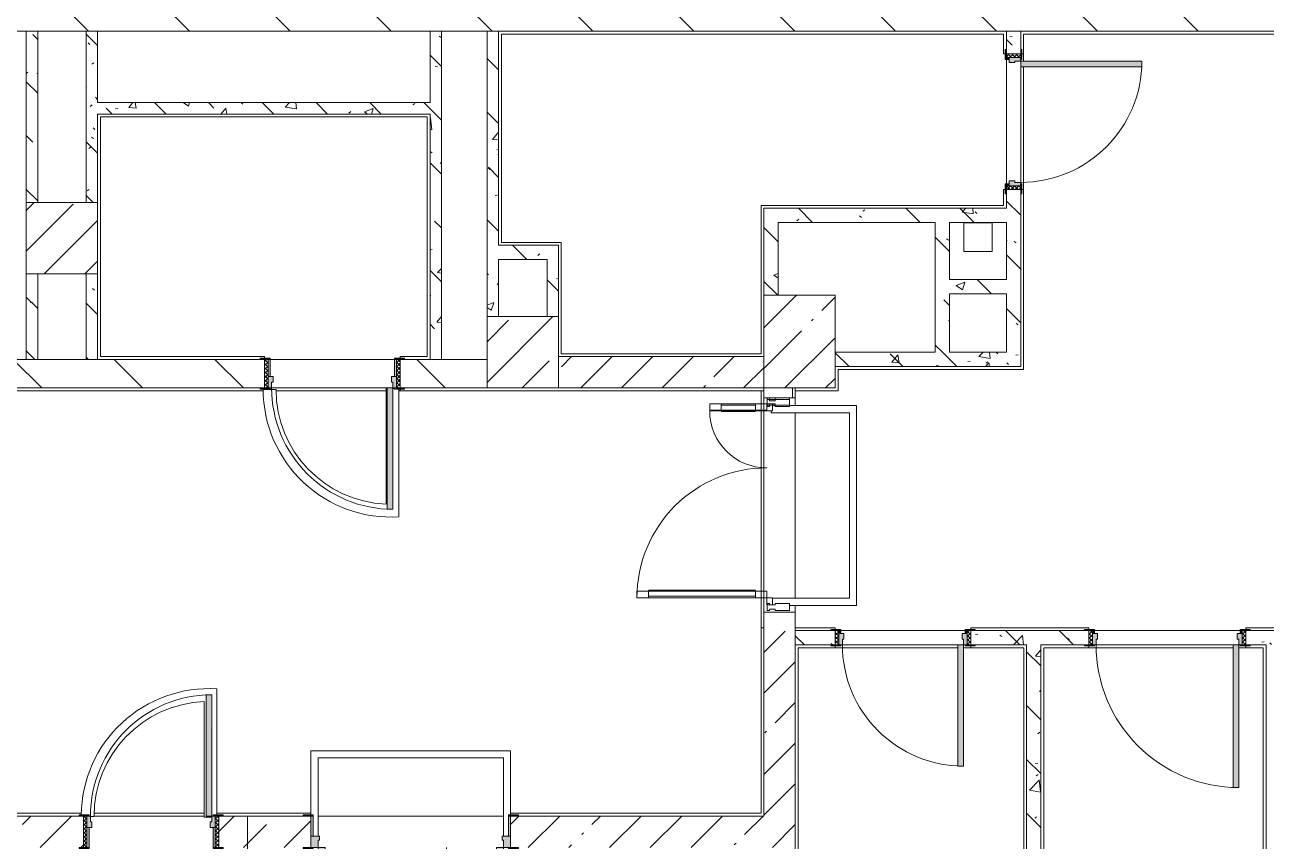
# Model space of a CAD drawing. Header units: millimetres. Extents: x -4185 to 186529, y -8553 to 29097.
# Drawn here: x 129818 to 138519, y 7724 to 13445 of the extents above; entities that cross this region are included whole.
import ezdxf

# ---------------------------------------------------------------- set-up
doc = ezdxf.new("R2010")
doc.units = ezdxf.units.MM
for name, color, linetype, lineweight, true_color in [('A-DETL-GENF-6', 7, 'Continuous', 5, 0xaaaaaa), ('A-DOOR-3', 7, 'Continuous', 5, 0xaaaaaa), ('A-DOOR-4', 7, 'Continuous', 5, 0xe2e2e2), ('A-DOOR-FRAM-2', 7, 'Continuous', 5, 0xe2e2e2), ('A-DOOR-FRAM-3', 7, 'Continuous', 5, 0xaaaaaa), ('A-FLOR-1', 7, 'Continuous', 5, 0xaaaaaa), ('I-WALL-5', 7, 'Continuous', 5, 0x787878)]:
    doc.layers.add(name, color=color, linetype=linetype, lineweight=lineweight, true_color=true_color)
for name, color, linetype, lineweight in [('A-GLAZ-CWMG-2', 7, 'Continuous', 5), ('A-WALL', 7, 'Continuous', 9), ('I-WALL-3', 7, 'Continuous', 5), ('S-COLS-2', 7, 'Continuous', 5)]:
    doc.layers.add(name, color=color, linetype=linetype, lineweight=lineweight)
pattern_1 = [(45, (59518.7, 0), (-285.1231, 285.1231), []), (45, (59803.8, 0), (-285.1231, 285.1231), [504.031, -100.806, 16.764, -84.042])]
pattern_2 = [(135, (59518.7, 0), (-377.1708, -377.1708), [533.4, -88.9, 17.78, -88.9]), (135, (59518.7, 376.94), (-377.1708, -377.1708), []), (50, (59518.7, 0), (637.6445, -55.7866), [66.675, -733.425]), (355, (59518.7, 0), (-123.3494, 668.699), [53.34, -586.74]), (100.451, (59571.8, -4.65), (514.299, 612.908), [56.665, -623.315]), (46.184, (59518.7, 177.8), (948.7764, -147.15), [100.012, -1100.137]), (96.636, (59597.7, 165.5), (830.909, 865.997), [84.998, -934.973]), (351.184, (59518.7, 177.8), (830.918, 865.988), [80.01, -880.11]), (21, (59607.6, 133.35), (530.6506, -357.9283), [66.675, -733.425]), (326, (59607.6, 133.35), (216.308, 644.6585), [53.34, -586.74]), (71.451, (59651.8, 103.5), (746.9596, 286.7243), [56.665, -623.315]), (37.5, (59518.68, 0), (10.81053, 295.9426), [16.764, -562.864, 16.764, -578.866, -588.962]), (37.5, (59518.68, 0), (10.81053, 295.9426), [-1175.258, 16.764, -572.198]), (7.5, (59518.68, 0), (233.8692, 350.6318), [16.764, -322.834, 16.764, -549.529, -224.472]), (7.5, (59518.68, 0), (233.8692, 350.6318), [-905.891, 16.764, -207.708]), (327.5, (59320.43, 0), (474.5678, -20.0513), [16.764, -205.486, 16.764, -676.656, -920.115]), (327.5, (59320.43, 0), (474.5678, -20.0513), [-915.67, 16.764, -903.351]), (317.5, (59231.53, 0), (518.4522, 88.9934), [16.764, -272.161, 16.764, -443.738, -653.415]), (317.5, (59231.53, 0), (518.4522, 88.9934), [-749.427, 16.764, -636.651])]
pattern_3 = [(135, (1826.41, 114.685), (-14.14214, -14.14214), []), (225, (1826.41, 114.685), (14.14214, -14.14214), [])]
pattern_4 = [(45, (-296.384, 114.685), (-14.1421, 14.1421), []), (135, (-296.384, 114.685), (-14.1421, -14.1421), [])]
pattern_5 = [(135, (59518.7, 0), (-353.5534, -353.5534), [])]

# ---------------------------------------------------------------- blocks, each defined once
blk = doc.blocks.new('BSC_Колонна _Прямоугольная - 650х500-23287315-1_10_1_птичка')
at = {"layer": 'S-COLS-2'}
h = blk.add_hatch(dxfattribs=at)
h.set_pattern_fill('FP_144', color=256, style=0, pattern_type=2)
h.set_pattern_definition([(135, (11225, -75730), (-285.1231, -285.1231), []), (135, (11225, -75444.88), (-285.1231, -285.1231), [504.031, -100.806, 16.764, -84.042])])
h.paths.add_polyline_path([(325, 250), (-325, 250), (-325, -250), (325, -250), (325, 0.3)])
for p, q in [((325, 250), (-325, 250)), ((-325, 250), (-325, -250)), ((325, -250), (325, 250)), ((-325, -250), (325, -250))]:
    blk.add_line(p, q, dxfattribs=at)
blk = doc.blocks.new('BSC_Колонна _Прямоугольная - 500х500-V182-1_10_1_птичка')
at = {"layer": 'S-COLS-2'}
h = blk.add_hatch(dxfattribs=at)
h.set_pattern_fill('FP_145', color=256, style=0, pattern_type=2)
h.set_pattern_definition([(45, (-73790, -11150), (-285.1231, 285.1231), []), (45, (-73504.88, -11150), (-285.1231, 285.1231), [504.031, -100.806, 16.764, -84.042])])
h.paths.add_polyline_path([(250, -250), (250, 250), (-250, 250), (-250, -250), (-85, -250)])
for p, q in [((250, 250), (-250, 250)), ((-250, 250), (-250, -250)), ((250, -250), (250, 250)), ((-250, -250), (250, -250))]:
    blk.add_line(p, q, dxfattribs=at)
blk = doc.blocks.new('110_Дверь_СКБ_1Ст_Внутренняя1 - Д-7_п__950x2100h_Туалет EW30-32892359-1_10_1_птичка')
at = {"layer": 'A-DOOR-3'}
h = blk.add_hatch(dxfattribs=at)
h.set_pattern_fill('FP_127', color=256, style=0, pattern_type=2)
h.set_pattern_definition(pattern_3)
h.paths.add_polyline_path([(487.5, -50), (487.5, 50), (462.5, 50), (462.5, -50)])
at = {"layer": 'A-DOOR-4'}
h = blk.add_hatch(color=256, dxfattribs=at)
h.paths.add_polyline_path([(462.5, 19.3), (462.5, 50), (437.5, 50), (437.5, 10), (427.5, 10), (427.5, -30), (462.5, -30), (462.5, -18.8)])
h.paths.add_polyline_path([(-402.5, -6), (-402.5, 10), (-412.5, 10), (-412.5, 50), (-437.5, 50), (-437.5, -30), (-402.5, -30)])
at = {"layer": 'A-DOOR-FRAM-2'}
for points in [[(-372.5, 50), (-372.5, 900), (-412.5, 900), (-412.5, 50)], [(-422.5, 50), (-422.5, 58), (-492.5, 58), (-492.5, 50), (-437.5, 50)], [(517.5, 50), (517.5, 58), (447.5, 56.3), (447.5, 50), (487.5, 50)], [(-422.5, -50), (-492.5, -50), (-492.5, -58), (-422.5, -58)], [(-422.5, -30), (-437.5, -30), (-437.5, -50), (-422.5, -50)], [(462.5, -30), (447.5, -30), (447.5, -50), (462.5, -50)], [(517.5, -50), (447.5, -50), (447.5, -58), (517.5, -58)]]:
    blk.add_hatch(color=256, dxfattribs=at).paths.add_polyline_path(points)
at = {"layer": 'A-DOOR-FRAM-3'}
h = blk.add_hatch(dxfattribs=at)
h.set_pattern_fill('FP_128', color=256, style=0, pattern_type=2)
h.set_pattern_definition(pattern_4)
h.paths.add_polyline_path([(-437.5, -50), (-437.5, 50), (-462.5, 50), (-456.9, -50)])
at = {"layer": 'A-DOOR-3'}
for p, q in [((-412.5, 900), (-412.5, 50)), ((-372.5, 900), (-412.5, 900)), ((-372.5, 50), (-372.5, 900)), ((-412.5, 50), (-372.5, 50))]:
    blk.add_line(p, q, dxfattribs=at)
blk.add_arc((-412.5, 50), 850, 360, 90, dxfattribs=at)
at = {"layer": 'A-DOOR-FRAM-3'}
for p, q in [((-422.5, 58), (-492.5, 58)), ((-492.5, 58), (-492.5, 50)), ((-492.5, 50), (-422.5, 50)), ((-437.5, 50), (-462.5, 50)), ((-462.5, 50), (-462.5, -50)), ((-412.5, 50), (-437.5, 50)), ((-437.5, 50), (-437.5, -30)), ((-437.5, -50), (-437.5, 50)), ((-422.5, 50), (-437.5, 50)), ((-437.5, 50), (-437.5, 49)), ((-437.5, 49), (-422.5, 49)), ((-422.5, 50), (-422.5, 58)), ((-422.5, 49), (-422.5, 50)), ((-412.5, 10), (-412.5, 50)), ((-402.5, 10), (-412.5, 10)), ((-402.5, -30), (-402.5, 10)), ((437.5, 10), (427.5, 10)), ((427.5, 10), (427.5, -30)), ((437.5, 50), (437.5, 10)), ((462.5, 50), (437.5, 50)), ((517.5, 58), (447.5, 58)), ((447.5, 58), (447.5, 50)), ((462.5, 50), (447.5, 50)), ((447.5, 50), (447.5, 49)), ((447.5, 50), (517.5, 50)), ((447.5, 49), (462.5, 49)), ((462.5, -30), (462.5, 50)), ((487.5, 50), (462.5, 50)), ((462.5, 50), (462.5, -50)), ((462.5, 49), (462.5, 50)), ((487.5, -50), (487.5, 50)), ((517.5, 50), (517.5, 58)), ((-422.5, -50), (-492.5, -50)), ((-492.5, -50), (-492.5, -58)), ((-492.5, -58), (-422.5, -58)), ((-462.5, -50), (-437.5, -50)), ((-437.5, -30), (-402.5, -30)), ((-422.5, -30), (-437.5, -30)), ((-437.5, -30), (-437.5, -50)), ((-437.5, -50), (-422.5, -50)), ((-422.5, -50), (-422.5, -30)), ((-422.5, -58), (-422.5, -50)), ((427.5, -30), (462.5, -30)), ((462.5, -30), (447.5, -30)), ((447.5, -30), (447.5, -50)), ((447.5, -50), (462.5, -50)), ((517.5, -50), (447.5, -50)), ((447.5, -50), (447.5, -58)), ((447.5, -58), (517.5, -58)), ((462.5, -50), (462.5, -30)), ((462.5, -50), (487.5, -50)), ((517.5, -58), (517.5, -50))]:
    blk.add_line(p, q, dxfattribs=at)
blk = doc.blocks.new('110_Дверь_СКБ_1Ст_Внутренняя1 - Д-7_п__950x2100h_Туалет-32105350-1_10_1_птичка')
at = {"layer": 'A-DOOR-3'}
h = blk.add_hatch(dxfattribs=at)
h.set_pattern_fill('FP_127', color=256, style=0, pattern_type=2)
h.set_pattern_definition(pattern_3)
h.paths.add_polyline_path([(487.5, -50), (487.5, 50), (462.5, 50), (463.3, -50)])
at = {"layer": 'A-DOOR-4'}
h = blk.add_hatch(color=256, dxfattribs=at)
h.paths.add_polyline_path([(437.5, -30), (462.5, -30), (462.5, 50), (437.5, 50), (437.5, 10), (427.5, 10), (427.5, -30)])
h.paths.add_polyline_path([(-437.5, -30), (-402.5, -30), (-402.5, 10), (-412.5, 10), (-412.5, 50), (-437.5, 50)])
at = {"layer": 'A-DOOR-FRAM-2'}
for points in [[(-372.5, 50), (-372.5, 900), (-412.5, 900), (-412.5, 50), (-393, 50)], [(-437.5, 50), (-422.5, 50), (-422.5, 58), (-492.5, 58), (-492.5, 50), (-462.5, 50)], [(517.5, 50), (517.5, 58), (447.5, 58), (447.5, 50), (492.2, 50)], [(-492.5, -58), (-422.5, -58), (-422.5, -50), (-492.5, -50)], [(-437.5, -50), (-422.5, -50), (-422.5, -30), (-437.5, -30)], [(462.5, -50), (462.5, -30), (447.5, -30), (447.5, -50)], [(468.2, -58), (517.5, -58), (517.5, -50), (447.5, -50), (447.5, -58)]]:
    blk.add_hatch(color=256, dxfattribs=at).paths.add_polyline_path(points)
at = {"layer": 'A-DOOR-FRAM-3'}
h = blk.add_hatch(dxfattribs=at)
h.set_pattern_fill('FP_128', color=256, style=0, pattern_type=2)
h.set_pattern_definition(pattern_4)
h.paths.add_polyline_path([(-437.5, -50), (-437.5, 50), (-462.5, 50), (-462.5, -50)])
at = {"layer": 'A-DOOR-3'}
for p, q in [((-412.5, 900), (-412.5, 50)), ((-372.5, 900), (-412.5, 900)), ((-372.5, 50), (-372.5, 900)), ((-412.5, 50), (-372.5, 50))]:
    blk.add_line(p, q, dxfattribs=at)
blk.add_arc((-412.5, 50), 850, 360, 90, dxfattribs=at)
at = {"layer": 'A-DOOR-FRAM-3'}
for p, q in [((-422.5, 58), (-492.5, 58)), ((-492.5, 58), (-492.5, 50)), ((-492.5, 50), (-422.5, 50)), ((-437.5, 50), (-462.5, 50)), ((-462.5, 50), (-462.5, -50)), ((-412.5, 50), (-437.5, 50)), ((-437.5, 50), (-437.5, -30)), ((-437.5, -50), (-437.5, 50)), ((-422.5, 50), (-437.5, 50)), ((-437.5, 50), (-437.5, 49)), ((-437.5, 49), (-422.5, 49)), ((-422.5, 50), (-422.5, 58)), ((-422.5, 49), (-422.5, 50)), ((-412.5, 10), (-412.5, 50)), ((-402.5, 10), (-412.5, 10)), ((-402.5, -30), (-402.5, 10)), ((437.5, 10), (427.5, 10)), ((427.5, 10), (427.5, -30)), ((437.5, 50), (437.5, 10)), ((462.5, 50), (437.5, 50)), ((517.5, 58), (447.5, 58)), ((447.5, 58), (447.5, 50)), ((462.5, 50), (447.5, 50)), ((447.5, 50), (447.5, 49)), ((447.5, 50), (517.5, 50)), ((447.5, 49), (462.5, 49)), ((462.5, -30), (462.5, 50)), ((487.5, 50), (462.5, 50)), ((462.5, 50), (462.5, -50)), ((462.5, 49), (462.5, 50)), ((487.5, -50), (487.5, 50)), ((517.5, 50), (517.5, 58)), ((-422.5, -50), (-492.5, -50)), ((-492.5, -50), (-492.5, -58)), ((-492.5, -58), (-422.5, -58)), ((-462.5, -50), (-437.5, -50)), ((-437.5, -30), (-402.5, -30)), ((-422.5, -30), (-437.5, -30)), ((-437.5, -30), (-437.5, -50)), ((-437.5, -50), (-422.5, -50)), ((-422.5, -50), (-422.5, -30)), ((-422.5, -58), (-422.5, -50)), ((427.5, -30), (462.5, -30)), ((462.5, -30), (447.5, -30)), ((447.5, -30), (447.5, -50)), ((447.5, -50), (462.5, -50)), ((517.5, -50), (447.5, -50)), ((447.5, -50), (447.5, -58)), ((447.5, -58), (517.5, -58)), ((462.5, -50), (462.5, -30)), ((462.5, -50), (487.5, -50)), ((517.5, -58), (517.5, -50))]:
    blk.add_line(p, q, dxfattribs=at)
blk = doc.blocks.new('110_Дверь_СКБ_1Ст_Внутренняя1 - Д-4 _п_ 1100x2100h_су мгн 2-33304581-1_10_1_птичка')
at = {"layer": 'A-DOOR-3'}
h = blk.add_hatch(dxfattribs=at)
h.set_pattern_fill('FP_123', color=256, style=0, pattern_type=2)
h.set_pattern_definition([(135, (1751.41, 114.685), (-14.14214, -14.14214), []), (225, (1751.41, 114.685), (14.14214, -14.14214), [])])
h.paths.add_polyline_path([(537.5, 50), (537.5, -50), (562.5, -50), (562.5, 50)])
at = {"layer": 'A-DOOR-4'}
h = blk.add_hatch(color=256, dxfattribs=at)
h.paths.add_polyline_path([(537.5, 50), (512.5, 50), (512.5, 10), (502.5, 10), (502.5, -30), (537.5, -30), (537.5, 28.8)])
h.paths.add_polyline_path([(-487.5, 50), (-512.5, 50), (-512.5, -30), (-477.5, -30), (-477.5, 10), (-487.5, 10)])
at = {"layer": 'A-DOOR-FRAM-2'}
for points in [[(-487.5, 1050), (-487.5, 50), (-447.5, 50), (-447.5, 1050)], [(-567.5, 58), (-567.5, 50), (-497.5, 50), (-497.5, 58), (-561.1, 58)], [(530.1, 58), (522.5, 58), (522.5, 50), (592.5, 50), (592.5, 58), (537.5, 58)], [(-497.5, -50), (-567.5, -50), (-567.5, -58), (-497.5, -58)], [(-497.5, -30), (-512.5, -30), (-512.5, -50), (-497.5, -50)], [(537.5, -30), (522.5, -30), (522.5, -50), (537.5, -50)], [(522.5, -50), (522.5, -58), (592.5, -58), (592.5, -50), (537.5, -50)]]:
    blk.add_hatch(color=256, dxfattribs=at).paths.add_polyline_path(points)
at = {"layer": 'A-DOOR-FRAM-3'}
h = blk.add_hatch(dxfattribs=at)
h.set_pattern_fill('FP_124', color=256, style=0, pattern_type=2)
h.set_pattern_definition([(45, (-371.384, 114.685), (-14.1421, 14.1421), []), (135, (-371.384, 114.685), (-14.1421, -14.1421), [])])
h.paths.add_polyline_path([(-512.5, 50), (-537.5, 50), (-537.5, -50), (-512.5, -50), (-512.5, -41.8)])
at = {"layer": 'A-DOOR-3'}
for p, q in [((-487.5, 1050), (-487.5, 50)), ((-447.5, 1050), (-487.5, 1050)), ((-447.5, 50), (-447.5, 1050)), ((-487.5, 50), (-447.5, 50))]:
    blk.add_line(p, q, dxfattribs=at)
blk.add_arc((-487.5, 50), 1000, 360, 90, dxfattribs=at)
at = {"layer": 'A-DOOR-FRAM-3'}
for p, q in [((-497.5, 58), (-567.5, 58)), ((-567.5, 58), (-567.5, 50)), ((-567.5, 50), (-497.5, 50)), ((-512.5, 50), (-537.5, 50)), ((-537.5, 50), (-537.5, -50)), ((-487.5, 50), (-512.5, 50)), ((-512.5, 50), (-512.5, -30)), ((-512.5, -50), (-512.5, 50)), ((-497.5, 50), (-512.5, 50)), ((-512.5, 50), (-512.5, 49)), ((-512.5, 49), (-497.5, 49)), ((-497.5, 50), (-497.5, 58)), ((-497.5, 49), (-497.5, 50)), ((-487.5, 10), (-487.5, 50)), ((-477.5, 10), (-487.5, 10)), ((-477.5, -30), (-477.5, 10)), ((512.5, 10), (502.5, 10)), ((502.5, 10), (502.5, -30)), ((512.5, 50), (512.5, 10)), ((537.5, 50), (512.5, 50)), ((592.5, 58), (522.5, 58)), ((522.5, 58), (522.5, 50)), ((537.5, 50), (522.5, 50)), ((522.5, 50), (522.5, 49)), ((522.5, 50), (592.5, 50)), ((522.5, 49), (537.5, 49)), ((537.5, -30), (537.5, 50)), ((562.5, 50), (537.5, 50)), ((537.5, 50), (537.5, -50)), ((537.5, 49), (537.5, 50)), ((562.5, -50), (562.5, 50)), ((592.5, 50), (592.5, 58)), ((-497.5, -50), (-567.5, -50)), ((-567.5, -50), (-567.5, -58)), ((-567.5, -58), (-497.5, -58)), ((-537.5, -50), (-512.5, -50)), ((-512.5, -30), (-477.5, -30)), ((-497.5, -30), (-512.5, -30)), ((-512.5, -30), (-512.5, -50)), ((-512.5, -50), (-497.5, -50)), ((-497.5, -50), (-497.5, -30)), ((-497.5, -58), (-497.5, -50)), ((502.5, -30), (537.5, -30)), ((537.5, -30), (522.5, -30)), ((522.5, -30), (522.5, -50)), ((522.5, -50), (537.5, -50)), ((592.5, -50), (522.5, -50)), ((522.5, -50), (522.5, -58)), ((522.5, -58), (592.5, -58)), ((537.5, -50), (537.5, -30)), ((537.5, -50), (562.5, -50)), ((592.5, -58), (592.5, -50))]:
    blk.add_line(p, q, dxfattribs=at)
blk = doc.blocks.new('Прямоугольный импост - Импост структурный с накладкой - 160мм Темный-32274804-1_10_1_птичка')
at = {"layer": 'A-GLAZ-CWMG-2'}
for p, q in [((-50, 40), (-50, 140)), ((-50, 140), (0, 140)), ((0, 140), (0, 40)), ((-40, 40), (-50, 40)), ((-50, -17), (-50, 0)), ((-50, 0), (-40, 0)), ((-40, 0), (-40, 40)), ((-10, 40), (-10, 0)), ((0, 40), (-10, 40)), ((-10, 0), (0, 0)), ((0, 0), (0, -17)), ((0, -17), (-50, -17))]:
    blk.add_line(p, q, dxfattribs=at)
blk = doc.blocks.new('Дверь_Витражная_остекление_ - ВВ-6 остекление-32274838-1_10_1_птичка')
at = {"layer": 'A-DETL-GENF-6'}
for p, q in [((-655, 930), (-610, 930)), ((-655, 930), (-655, 20)), ((-610, 930), (-655, 930)), ((-655, 930), (-655, 20)), ((-610, 930), (-610, 20)), ((-610, 20), (-610, 930)), ((-655, 850), (-610, 850)), ((-645, 850), (-645, 100)), ((-601, 850), (-601, 100)), ((705, 420), (660, 420)), ((660, 420), (660, 20)), ((705, 420), (660, 420)), ((660, 420), (660, 20)), ((705, 420), (705, 20)), ((705, 20), (705, 420)), ((651, 340), (651, 100)), ((705, 340), (660, 340)), ((695, 340), (695, 100)), ((-655, 100), (-610, 100)), ((705, 100), (660, 100)), ((-610, 20), (-655, 20)), ((-655, 20), (-610, 20))]:
    blk.add_line(p, q, dxfattribs=at)
at = {"layer": 'A-DOOR-3'}
for p, q in [((-655, 930), (-655, 20)), ((655, 420), (655, 20)), ((-655, 20), (-705, 20)), ((-705, 20), (-705, -20)), ((-655, -20), (-655, 20)), ((705, 20), (655, 20)), ((655, 20), (655, -20)), ((705, -20), (705, 20)), ((-705, -20), (-655, -20)), ((655, -20), (705, -20))]:
    blk.add_line(p, q, dxfattribs=at)
for centre, radius, start, end in [((-655, 20), 910, 360, 90), ((655, 20), 400, 90, 180)]:
    blk.add_arc(centre, radius, start, end, dxfattribs=at)
blk = doc.blocks.new('110_Дверь_СКБ_1Ст_Внутренняя1 - Д-17д _Д-9_ 950x2100h_ПУИ_ С_У персонала-24300662-1_10_1_птичка')
at = {"layer": 'A-DOOR-3'}
h = blk.add_hatch(dxfattribs=at)
h.set_pattern_fill('FP_112', color=256, style=0, pattern_type=2)
h.set_pattern_definition([(135, (1826.41, 164.685), (-14.14214, -14.14214), []), (225, (1826.41, 164.685), (14.14214, -14.14214), [])])
h.paths.add_polyline_path([(487.5, 100), (462.5, 100), (462.5, -100), (487.5, -100), (487.5, 6)])
at = {"layer": 'A-DOOR-4'}
h = blk.add_hatch(color=256, dxfattribs=at)
h.paths.add_polyline_path([(462.5, 100), (437.5, 100), (437.5, 60), (427.5, 60), (427.5, 20), (462.5, 20)])
h.paths.add_polyline_path([(-422.5, 100), (-437.5, 100), (-437.5, 20), (-402.5, 20), (-402.5, 60), (-412.5, 60), (-412.5, 100)])
at = {"layer": 'A-DOOR-FRAM-2'}
for points in [[(-400.7, 950), (-412.5, 950), (-412.5, 100), (-372.5, 104.4), (-372.5, 950)], [(-454, 108), (-492.5, 108), (-492.5, 100), (-422.5, 104.4), (-422.5, 108), (-453.6, 108)], [(490.9, 108), (447.5, 108), (447.5, 100), (517.5, 100), (517.5, 108), (497, 108)], [(-437.5, 20), (-437.5, -100), (-422.5, -100), (-422.5, 20)], [(462.5, 20), (447.5, 20), (447.5, -100), (462.5, -100), (462.5, 6)], [(-437.5, -100), (-492.5, -100), (-492.5, -108), (-422.5, -108), (-422.5, -100)], [(501.1, -100), (447.5, -100), (447.5, -108), (517.5, -108), (517.5, -100)]]:
    blk.add_hatch(color=256, dxfattribs=at).paths.add_polyline_path(points)
at = {"layer": 'A-DOOR-FRAM-3'}
h = blk.add_hatch(dxfattribs=at)
h.set_pattern_fill('FP_113', color=256, style=0, pattern_type=2)
h.set_pattern_definition([(45, (-296.384, 164.685), (-14.1421, 14.1421), []), (135, (-296.384, 164.685), (-14.1421, -14.1421), [])])
h.paths.add_polyline_path([(-462.5, 100), (-460.2, -100), (-437.5, -100), (-437.5, 100)])
at = {"layer": 'A-DOOR-3'}
for p, q in [((-412.5, 950), (-412.5, 100)), ((-372.5, 950), (-412.5, 950)), ((-372.5, 100), (-372.5, 950)), ((-412.5, 100), (-372.5, 100))]:
    blk.add_line(p, q, dxfattribs=at)
blk.add_arc((-412.5, 100), 850, 360, 90, dxfattribs=at)
at = {"layer": 'A-DOOR-FRAM-3'}
for p, q in [((-422.5, 108), (-492.5, 108)), ((-492.5, 108), (-492.5, 100)), ((-492.5, 100), (-422.5, 100)), ((-437.5, 100), (-462.5, 100)), ((-462.5, 100), (-462.5, -100)), ((-412.5, 100), (-437.5, 100)), ((-437.5, 100), (-437.5, 20)), ((-437.5, -100), (-437.5, 100)), ((-422.5, 100), (-437.5, 100)), ((-437.5, 100), (-437.5, 99)), ((-437.5, 99), (-422.5, 99)), ((-422.5, 100), (-422.5, 108)), ((-422.5, 99), (-422.5, 100)), ((-412.5, 60), (-412.5, 100)), ((437.5, 100), (437.5, 60)), ((462.5, 100), (437.5, 100)), ((517.5, 108), (447.5, 108)), ((447.5, 108), (447.5, 100)), ((462.5, 100), (447.5, 100)), ((447.5, 100), (447.5, 99)), ((447.5, 100), (517.5, 100)), ((447.5, 99), (462.5, 99)), ((462.5, 20), (462.5, 100)), ((487.5, 100), (462.5, 100)), ((462.5, 100), (462.5, -100)), ((462.5, 99), (462.5, 100)), ((487.5, -100), (487.5, 100)), ((517.5, 100), (517.5, 108)), ((-437.5, 20), (-402.5, 20)), ((-422.5, 20), (-437.5, 20)), ((-437.5, 20), (-437.5, -100)), ((-422.5, -100), (-422.5, 20)), ((-402.5, 60), (-412.5, 60)), ((-402.5, 20), (-402.5, 60)), ((437.5, 60), (427.5, 60)), ((427.5, 60), (427.5, 20)), ((427.5, 20), (462.5, 20)), ((462.5, 20), (447.5, 20)), ((447.5, 20), (447.5, -100)), ((462.5, -100), (462.5, 20)), ((-422.5, -100), (-492.5, -100)), ((-492.5, -100), (-492.5, -108)), ((-492.5, -108), (-422.5, -108)), ((-462.5, -100), (-437.5, -100)), ((-437.5, -100), (-422.5, -100)), ((-422.5, -108), (-422.5, -100)), ((447.5, -100), (462.5, -100)), ((517.5, -100), (447.5, -100)), ((447.5, -100), (447.5, -108)), ((447.5, -108), (517.5, -108)), ((462.5, -100), (487.5, -100)), ((517.5, -108), (517.5, -100))]:
    blk.add_line(p, q, dxfattribs=at)
blk = doc.blocks.new('110_Дверь_СКБ_2Ст - Д-1_л_Лестничная клетка EIS60 2-32142534-1_10_1_птичка')
at = {"layer": 'A-DOOR-4'}
for points in [[(662.5, 1010), (612.5, 1010), (612.5, 110), (662.5, 110), (662.5, 786.4)], [(-587.5, 510), (-637.5, 510), (-637.5, 110), (-587.5, 110), (-587.5, 499.2)], [(712.5, 30), (697.5, 30), (699.6, -110), (712.5, -110)]]:
    blk.add_hatch(color=256, dxfattribs=at).paths.add_polyline_path(points)
h = blk.add_hatch(color=256, dxfattribs=at)
h.paths.add_polyline_path([(662.5, 110), (662.5, 60), (652.5, 60), (652.5, 30), (712.5, 32.6), (712.5, 110)])
h.paths.add_polyline_path([(-637.5, 110), (-687.5, 110), (-687.2, 30), (-627.5, 35.6), (-627.5, 60), (-637.5, 60), (-637.5, 104.8)])
at = {"layer": 'A-DOOR-FRAM-2'}
for points in [[(-672.5, 118), (-742.5, 118), (-742.5, 110), (-672.5, 110)], [(729.9, 118), (697.5, 118), (697.5, 110), (767.5, 110), (767.5, 118)], [(-672.5, 30), (-687.5, 30), (-687.4, -110), (-672.5, -110), (-672.5, -21.5)], [(-687.4, -110), (-742.5, -110.2), (-742.5, -118), (-672.5, -118), (-674.5, -110)], [(767.5, -110), (697.5, -110), (698.9, -118), (767.5, -118)]]:
    blk.add_hatch(color=256, dxfattribs=at).paths.add_polyline_path(points)
at = {"layer": 'A-DOOR-3'}
for p, q in [((662.5, 1010), (612.5, 1010)), ((612.5, 1010), (612.5, 110)), ((662.5, 110), (662.5, 1010)), ((-637.5, 510), (-637.5, 110)), ((-587.5, 510), (-637.5, 510)), ((-587.5, 110), (-587.5, 510)), ((-637.5, 110), (-587.5, 110)), ((612.5, 110), (662.5, 110))]:
    blk.add_line(p, q, dxfattribs=at)
for centre, radius, start, end in [((662.5, 110), 900, 90, 180), ((-637.5, 110), 400, 360, 90)]:
    blk.add_arc(centre, radius, start, end, dxfattribs=at)
at = {"layer": 'A-DOOR-FRAM-3'}
for p, q in [((-672.5, 118), (-742.5, 118)), ((-742.5, 118), (-742.5, 110)), ((-742.5, 110), (-672.5, 110)), ((-637.5, 110), (-687.5, 110)), ((-687.5, 110), (-687.5, 30)), ((-672.5, 110), (-672.5, 118)), ((-637.5, 60), (-637.5, 110)), ((662.5, 110), (662.5, 60)), ((712.5, 110), (662.5, 110)), ((767.5, 118), (697.5, 118)), ((697.5, 118), (697.5, 110)), ((697.5, 110), (767.5, 110)), ((712.5, 30), (712.5, 110)), ((767.5, 110), (767.5, 118)), ((-687.5, 30), (-627.5, 30)), ((-672.5, 30), (-687.5, 30)), ((-687.5, 30), (-687.5, -110)), ((-672.5, -110), (-672.5, 30)), ((-627.5, 60), (-637.5, 60)), ((-627.5, 30), (-627.5, 60)), ((662.5, 60), (652.5, 60)), ((652.5, 60), (652.5, 30)), ((652.5, 30), (712.5, 30)), ((712.5, 30), (697.5, 30)), ((697.5, 30), (697.5, -110)), ((712.5, -110), (712.5, 30)), ((-672.5, -110), (-742.5, -110)), ((-742.5, -110), (-742.5, -118)), ((-742.5, -118), (-672.5, -118)), ((-687.5, -110), (-672.5, -110)), ((-672.5, -118), (-672.5, -110)), ((697.5, -110), (712.5, -110)), ((767.5, -110), (697.5, -110)), ((697.5, -110), (697.5, -118)), ((697.5, -118), (767.5, -118)), ((767.5, -118), (767.5, -110))]:
    blk.add_line(p, q, dxfattribs=at)
blk = doc.blocks.new('110_Дверь_СКБ_1Ст_Внутренняя1 - Д-7_л__950x2100h_Туалет-21784696-1_10_1_птичка')
at = {"layer": 'A-DOOR-3'}
h = blk.add_hatch(dxfattribs=at)
h.set_pattern_fill('FP_146', color=256, style=0, pattern_type=2)
h.set_pattern_definition([(135, (1826.41, 174.685), (-14.14214, -14.14214), []), (225, (1826.41, 174.685), (14.14214, -14.14214), [])])
h.paths.add_polyline_path([(473.5, -110), (487.5, -110), (487.5, 110), (462.5, 110), (462.5, -110)])
at = {"layer": 'A-DOOR-4'}
h = blk.add_hatch(color=256, dxfattribs=at)
h.paths.add_polyline_path([(-422.5, 30), (-402.5, 30), (-402.5, 70), (-412.5, 70), (-412.5, 110), (-437.5, 108), (-437.5, 30)])
h.paths.add_polyline_path([(447.5, 30), (462.5, 30), (462.5, 110), (437.5, 110), (437.5, 70), (427.5, 70), (427.5, 30), (437.5, 30)])
at = {"layer": 'A-DOOR-FRAM-2'}
for points in [[(437.5, 110), (431.8, 960), (397.5, 960), (397.5, 110)], [(-462.5, 110), (-422.5, 110), (-422.5, 118), (-492.5, 117.6), (-492.5, 110), (-477.4, 110)], [(487.5, 110), (517.5, 110), (517.5, 118), (447.5, 118), (447.5, 110), (473.5, 110)], [(-422.5, -110), (-422.5, 30), (-437.5, 30), (-437.5, -110)], [(462.5, -110), (462.5, 30), (447.5, 30), (447.5, -110)], [(-462.5, -118), (-422.5, -118), (-422.5, -110), (-492.5, -110), (-492.5, -118)], [(517.5, -118), (517.5, -110), (447.5, -110), (447.5, -118), (487.5, -118)]]:
    blk.add_hatch(color=256, dxfattribs=at).paths.add_polyline_path(points)
at = {"layer": 'A-DOOR-FRAM-3'}
h = blk.add_hatch(dxfattribs=at)
h.set_pattern_fill('FP_147', color=256, style=0, pattern_type=2)
h.set_pattern_definition([(45, (-296.384, 174.685), (-14.1421, 14.1421), []), (135, (-296.384, 174.685), (-14.1421, -14.1421), [])])
h.paths.add_polyline_path([(-462.5, -110), (-437.5, -110), (-437.5, 110), (-462.5, 108)])
at = {"layer": 'A-DOOR-3'}
for p, q in [((437.5, 960), (397.5, 960)), ((397.5, 960), (397.5, 110)), ((437.5, 110), (437.5, 960)), ((397.5, 110), (437.5, 110))]:
    blk.add_line(p, q, dxfattribs=at)
blk.add_arc((437.5, 110), 850, 90, 180, dxfattribs=at)
at = {"layer": 'A-DOOR-FRAM-3'}
for p, q in [((-422.5, 118), (-492.5, 118)), ((-492.5, 118), (-492.5, 110)), ((-492.5, 110), (-422.5, 110)), ((-437.5, 110), (-462.5, 110)), ((-462.5, 110), (-462.5, -110)), ((-412.5, 110), (-437.5, 110)), ((-437.5, 110), (-437.5, 30)), ((-437.5, -110), (-437.5, 110)), ((-422.5, 110), (-437.5, 110)), ((-437.5, 110), (-437.5, 109)), ((-437.5, 109), (-422.5, 109)), ((-422.5, 110), (-422.5, 118)), ((-422.5, 109), (-422.5, 110)), ((-412.5, 70), (-412.5, 110)), ((437.5, 110), (437.5, 70)), ((462.5, 110), (437.5, 110)), ((517.5, 118), (447.5, 118)), ((447.5, 118), (447.5, 110)), ((462.5, 110), (447.5, 110)), ((447.5, 110), (447.5, 109)), ((447.5, 110), (517.5, 110)), ((447.5, 109), (462.5, 109)), ((462.5, 30), (462.5, 110)), ((487.5, 110), (462.5, 110)), ((462.5, 110), (462.5, -110)), ((462.5, 109), (462.5, 110)), ((487.5, -110), (487.5, 110)), ((517.5, 110), (517.5, 118)), ((-437.5, 30), (-402.5, 30)), ((-422.5, 30), (-437.5, 30)), ((-437.5, 30), (-437.5, -110)), ((-422.5, -110), (-422.5, 30)), ((-402.5, 70), (-412.5, 70)), ((-402.5, 30), (-402.5, 70)), ((437.5, 70), (427.5, 70)), ((427.5, 70), (427.5, 30)), ((427.5, 30), (462.5, 30)), ((462.5, 30), (447.5, 30)), ((447.5, 30), (447.5, -110)), ((462.5, -110), (462.5, 30)), ((-422.5, -110), (-492.5, -110)), ((-492.5, -110), (-492.5, -118)), ((-492.5, -118), (-422.5, -118)), ((-462.5, -110), (-437.5, -110)), ((-437.5, -110), (-422.5, -110)), ((-422.5, -118), (-422.5, -110)), ((447.5, -110), (462.5, -110)), ((517.5, -110), (447.5, -110)), ((447.5, -110), (447.5, -118)), ((447.5, -118), (517.5, -118)), ((462.5, -110), (487.5, -110)), ((517.5, -118), (517.5, -110))]:
    blk.add_line(p, q, dxfattribs=at)
blk = doc.blocks.new('Прямоугольный импост - Импост структурный с накладкой - 160мм Темный-32274805-1_10_1_птичка')
at = {"layer": 'A-GLAZ-CWMG-2'}
for p, q in [((-25, 40), (-25, 140)), ((-25, 140), (25, 140)), ((25, 140), (25, 40)), ((-15, 40), (-25, 40)), ((-25, -17), (-25, 0)), ((-25, 0), (-15, 0)), ((-15, 0), (-15, 40)), ((15, 40), (15, 0)), ((25, 40), (15, 40)), ((15, 0), (25, 0)), ((25, 0), (25, -17)), ((25, -17), (-25, -17))]:
    blk.add_line(p, q, dxfattribs=at)
blk = doc.blocks.new('Прямоугольный импост - Импост структурный с накладкой - 160мм Темный-32274806-1_10_1_птичка')
at = {"layer": 'A-GLAZ-CWMG-2'}
for p, q in [((0, 140), (-50, 140)), ((-50, 140), (-50, 40)), ((0, 40), (0, 140)), ((-50, 40), (-40, 40)), ((-40, 0), (-50, 0)), ((-50, 0), (-50, -17)), ((-40, 40), (-40, 0)), ((-10, 0), (-10, 40)), ((-10, 40), (0, 40)), ((0, 0), (-10, 0)), ((0, -17), (0, 0)), ((-50, -17), (0, -17))]:
    blk.add_line(p, q, dxfattribs=at)

msp = doc.modelspace()

# ---------------------------------------------------------------- hatches: boundary and pattern name
at = {"layer": 'I-WALL-3'}
h = msp.add_hatch(dxfattribs=at)
h.set_pattern_fill('FP_108', color=256, style=0, pattern_type=2)
h.set_pattern_definition(pattern_5)
h.paths.add_polyline_path([(135614.7, 13400), (144218.7, 13400), (144218.7, 13600), (128168.7, 13600), (128168.7, 13400), (134682.4, 13400)])
h = msp.add_hatch(dxfattribs=at)
h.set_pattern_fill('FP_108', color=256, style=0, pattern_type=2)
h.set_pattern_definition(pattern_5)
h.paths.add_polyline_path([(132478.5, 10900), (133058.7, 10900), (133058.7, 11100), (132448.5, 11100), (132448.5, 10900)])
h.paths.add_polyline_path([(126278.7, 10900), (128187.5, 10900), (128187.5, 11100), (126278.7, 11100), (126278.7, 10994)])
h.paths.add_polyline_path([(126078.7, 10900), (126078.7, 11100), (121678.7, 11100), (121678.7, 10900), (123528.7, 10900)])
h.paths.add_polyline_path([(129137.5, 10900), (131498.5, 10900), (131498.5, 11100), (129137.5, 11100), (129137.5, 10994)])
h = msp.add_hatch(dxfattribs=at)
h.set_pattern_fill('FP_90', color=256, style=0, pattern_type=2)
h.set_pattern_definition(pattern_1)
h.paths.add_polyline_path([(134978.7, 10900), (134998.7, 10900), (134998.7, 11120), (133558.7, 11120), (133558.7, 10900), (134682.4, 10900)])
h = msp.add_hatch(dxfattribs=at)
h.set_pattern_fill('FP_90', color=256, style=0, pattern_type=2)
h.set_pattern_definition(pattern_1)
h.paths.add_polyline_path([(135218.7, 7900), (135218.7, 9330), (134998.7, 9330), (134998.7, 7900)])
h.paths.add_polyline_path([(135218.7, 10830), (135218.7, 10900), (135198.7, 10900), (135198.7, 10830)])
h = msp.add_hatch(dxfattribs=at)
h.set_pattern_fill('FP_90', color=256, style=0, pattern_type=2)
h.set_pattern_definition(pattern_1)
h.paths.add_polyline_path([(128878.7, 7680), (130228.7, 7680), (130228.7, 7900), (128878.7, 7900)])
h.paths.add_polyline_path([(131378.7, 7680), (131378.7, 7900), (131178.7, 7900), (131178.7, 7680), (131208.7, 7680)])
h.paths.add_polyline_path([(126408.7, 7680), (127778.7, 7680), (127778.7, 7900), (126378.7, 7900), (126378.7, 7680), (126384.7, 7680)])
h = msp.add_hatch(dxfattribs=at)
h.set_pattern_fill('FP_90', color=256, style=0, pattern_type=2)
h.set_pattern_definition(pattern_1)
h.paths.add_polyline_path([(131598.7, -100), (131598.7, 7900), (131378.7, 7900), (131378.7, -100)])
h = msp.add_hatch(dxfattribs=at)
h.set_pattern_fill('FP_90', color=256, style=0, pattern_type=2)
h.set_pattern_definition(pattern_1)
h.paths.add_polyline_path([(131598.7, 7680), (131823.7, 7680), (131823.7, 7900), (131598.7, 7900), (131598.7, 7708.9)])
h.paths.add_polyline_path([(134998.7, 7680), (135218.7, 7680), (135218.7, 7900), (133223.7, 7900), (133223.7, 7680), (134978.7, 7680)])
at = {"layer": 'I-WALL-5'}
h = msp.add_hatch(dxfattribs=at)
h.set_pattern_fill('FP_120', color=256, style=0, pattern_type=2)
h.set_pattern_definition(pattern_2)
h.paths.add_polyline_path([(129828.5, 11120), (129828.7, 12200), (129908.5, 12200), (129908.5, 13400), (129828.5, 13400), (129828.5, 11700)])
h.paths.add_polyline_path([(129828.5, 11100), (129908.5, 11100), (129908.5, 11700), (129828.7, 11700), (129828.5, 11120)])
h = msp.add_hatch(dxfattribs=at)
h.set_pattern_fill('FP_120', color=256, style=0, pattern_type=2)
h.set_pattern_definition(pattern_2)
h.paths.add_polyline_path([(130328.7, 11100), (130328.7, 11700), (130248.7, 11700), (130248.7, 11100)])
h.paths.add_polyline_path([(130328.7, 12200), (130328.7, 13400), (130248.7, 13400), (130248.7, 12200)])
h = msp.add_hatch(dxfattribs=at)
h.set_pattern_fill('FP_120', color=256, style=0, pattern_type=2)
h.set_pattern_definition(pattern_2)
h.paths.add_polyline_path([(132658.7, 11100), (132738.7, 11100), (132738.7, 13400), (132658.7, 13400), (132658.7, 11120)])
h = msp.add_hatch(dxfattribs=at)
h.set_pattern_fill('FP_120', color=256, style=0, pattern_type=2)
h.set_pattern_definition(pattern_2)
h.paths.add_polyline_path([(133058.7, 11400), (133138.7, 11400), (133138.7, 13400), (133058.7, 13400), (133058.7, 11913.7)])
h = msp.add_hatch(dxfattribs=at)
h.set_pattern_fill('FP_120', color=256, style=0, pattern_type=2)
h.set_pattern_definition(pattern_2)
h.paths.add_polyline_path([(136698.5, 11050), (136798.5, 11053.2), (136798.5, 12291.1), (136698.5, 12291.1), (136698.5, 11150)])
h.paths.add_polyline_path([(136798.5, 13241.1), (136798.5, 13400), (136698.5, 13400), (136699.9, 13241.1)])
h = msp.add_hatch(dxfattribs=at)
h.set_pattern_fill('FP_120', color=256, style=0, pattern_type=2)
h.set_pattern_definition(pattern_2)
h.paths.add_polyline_path([(130328.7, 12820), (132658.7, 12820), (132658.7, 12900), (130328.7, 12900)])
h = msp.add_hatch(dxfattribs=at)
h.set_pattern_fill('FP_120', color=256, style=0, pattern_type=2)
h.set_pattern_definition(pattern_2)
h.paths.add_polyline_path([(134998.7, 12060), (136698.5, 12060), (136698.5, 12160), (134998.7, 12160), (134998.7, 12143.8)])
h = msp.add_hatch(dxfattribs=at)
h.set_pattern_fill('FP_120', color=256, style=0, pattern_type=2)
h.set_pattern_definition(pattern_2)
h.paths.add_polyline_path([(134998.7, 11550), (135098.7, 11550), (135098.7, 12060), (134998.7, 12060), (134998.7, 11880.8)])
h = msp.add_hatch(dxfattribs=at)
h.set_pattern_fill('FP_120', color=256, style=0, pattern_type=2)
h.set_pattern_definition(pattern_2)
h.paths.add_polyline_path([(136298.5, 11150), (136298.5, 12060), (136198.5, 12055.6), (136199.4, 11150), (136244.5, 11150)])
h = msp.add_hatch(dxfattribs=at)
h.set_pattern_fill('FP_120', color=256, style=0, pattern_type=2)
h.set_pattern_definition(pattern_2)
h.paths.add_polyline_path([(133478.7, 11800), (133478.7, 11900), (133138.7, 11900), (133138.7, 11800)])
h = msp.add_hatch(dxfattribs=at)
h.set_pattern_fill('FP_120', color=256, style=0, pattern_type=2)
h.set_pattern_definition(pattern_2)
h.paths.add_polyline_path([(133478.7, 11400), (133558.7, 11400), (133558.7, 11900), (133478.7, 11900), (133478.7, 11800)])
h = msp.add_hatch(dxfattribs=at)
h.set_pattern_fill('FP_120', color=256, style=0, pattern_type=2)
h.set_pattern_definition(pattern_2)
h.paths.add_polyline_path([(136684.3, 11560), (136698.5, 11560), (136698.5, 11660), (136298.5, 11660), (136298.5, 11560), (136599.2, 11560)])
h = msp.add_hatch(dxfattribs=at)
h.set_pattern_fill('FP_120', color=256, style=0, pattern_type=2)
h.set_pattern_definition(pattern_2)
h.paths.add_polyline_path([(136698.5, 11050), (136698.5, 11150), (135498.7, 11150), (135498.7, 11050), (136599.2, 11050)])
h = msp.add_hatch(dxfattribs=at)
h.set_pattern_fill('FP_120', color=256, style=0, pattern_type=2)
h.set_pattern_definition(pattern_2)
h.paths.add_polyline_path([(138639.2, 9100), (138683.7, 9100), (138683.7, 9200), (138376.7, 9200), (138376.7, 9100), (138619.2, 9100)])
h.paths.add_polyline_path([(135468.7, 9100), (135498.7, 9100), (135498.7, 9200), (135218.7, 9200), (135218.7, 9100), (135238.7, 9100)])
h.paths.add_polyline_path([(140259.3, 9100), (141348.7, 9100), (141348.7, 9200), (139783.7, 9200), (139783.7, 9100), (140148.7, 9100)])
h.paths.add_polyline_path([(136448.7, 9100), (137276.7, 9100), (137276.7, 9200), (136448.7, 9200)])
h = msp.add_hatch(dxfattribs=at)
h.set_pattern_fill('FP_120', color=256, style=0, pattern_type=2)
h.set_pattern_definition(pattern_2)
h.paths.add_polyline_path([(136939.6, 7090.6), (136939.6, 9100), (136839.6, 9100), (136839.6, 7090.6)])
at = {"layer": 'S-COLS-2'}
h = msp.add_hatch(dxfattribs=at)
h.set_pattern_fill('FP_90', color=256, style=0, pattern_type=2)
h.set_pattern_definition(pattern_1)
h.paths.add_polyline_path([(129908.5, 11700), (130328.7, 11700), (130328.7, 12200), (129828.7, 12200), (129828.7, 11700)])

# ---------------------------------------------------------------- linework, layer by layer
at = {"layer": 'A-FLOR-1'}
for p, q in [((136678.5, 13380), (133158.7, 13380)), ((133158.7, 13380), (133158.7, 11920)), ((136678.5, 13241.1), (136678.5, 13380)), ((136818.5, 13380), (136818.5, 13191.1)), ((142075.7, 13380), (136818.5, 13380)), ((136690.5, 13241.1), (136678.5, 13241.1)), ((136818.5, 13241.1), (136806.5, 13241.1)), ((136818.5, 13151.1), (136818.5, 11030)), ((132638.7, 12800), (130348.7, 12800)), ((130348.7, 12800), (130348.7, 11120)), ((132638.7, 11120), (132638.7, 12800)), ((136678.5, 12180), (136678.5, 12291.1)), ((136678.5, 12291.1), (136690.5, 12291.1)), ((136806.5, 12291.1), (136818.5, 12291.1)), ((134978.7, 11140), (134978.7, 12180)), ((134978.7, 12180), (136678.5, 12180)), ((136399.2, 12057), (136599.2, 12057)), ((136399.2, 11857), (136399.2, 12057)), ((136599.2, 12057), (136599.2, 11857)), ((133158.7, 11920), (133578.7, 11920)), ((133578.7, 11920), (133578.7, 11140)), ((136599.2, 11857), (136399.2, 11857)), ((133578.7, 11140), (134978.7, 11140)), ((130348.7, 11120), (131498.5, 11120)), ((131498.5, 11120), (131498.5, 11108)), ((132448.5, 11108), (132448.5, 11120)), ((132448.5, 11120), (132638.7, 11120)), ((136818.5, 11030), (135518.7, 11030)), ((135518.7, 11030), (135518.7, 10880)), ((129129, 10880), (131489.6, 10880)), ((131579, 10890.5), (131489, 10890.5)), ((132350, 10880), (131579.6, 10880)), ((132358.5, 10895.6), (132350, 10895.6)), ((132350, 10895.6), (132350, 10086.3)), ((132408.5, 10895.6), (132398.5, 10895.6)), ((132440, 9997.3), (132440, 10892)), ((132440, 10880), (134978.7, 10880)), ((132448.5, 10880), (132448.5, 10892)), ((134978.7, 7920), (134978.7, 10880)), ((134998.7, 10880), (134978.7, 10880)), ((135518.7, 10880), (135218.7, 10880)), ((135048.8, 10740), (135048.8, 10726.2)), ((135048.8, 10726.2), (135598.8, 10726.2)), ((135078.7, 10776.2), (135058.7, 10776.2)), ((135648.8, 10776.2), (135178.7, 10776.2)), ((135598.8, 10726.2), (135598.8, 9426.2)), ((135648.8, 9376.2), (135648.8, 10776.2)), ((135598.8, 9426.2), (135058.7, 9426.2)), ((135178.7, 9376.2), (135648.8, 9376.2)), ((134978.7, 9220), (134998.7, 9220)), ((135218.7, 9220), (135498.7, 9220)), ((135498.7, 9220), (135498.7, 9208)), ((136448.7, 9208), (136448.7, 9220)), ((136448.7, 9220), (137276.7, 9220)), ((137276.7, 9220), (137276.7, 9208)), ((138376.7, 9208), (138376.7, 9220)), ((138376.7, 9220), (138683.7, 9220)), ((135238.7, 9080), (135238.7, 7640.6)), ((135238.7, 9080), (136358.7, 9080)), ((135498.7, 9092), (135498.7, 9080)), ((136398.7, 9080), (136819.6, 9080)), ((136448.7, 9080), (136448.7, 9092)), ((136819.6, 7640.6), (136819.6, 9080)), ((136959.6, 9080), (136959.6, 6970.6)), ((136959.6, 9080), (138286.7, 9080)), ((137276.7, 9092), (137276.7, 9080)), ((138326.7, 9080), (138499.2, 9080)), ((138376.7, 9080), (138376.7, 9092)), ((138499.2, 3790), (138499.2, 9080)), ((131164.7, 7908), (131164.7, 8791.2)), ((131074.7, 8702.3), (131074.7, 7892.9)), ((131823.6, 8357.4), (131823.6, 7908)), ((133223.6, 8357.4), (131823.6, 8357.4)), ((133223.6, 7908), (133223.6, 8357.4)), ((131873.6, 7760), (131873.6, 8307.4)), ((131873.6, 8307.4), (133173.6, 8307.4)), ((133173.6, 8307.4), (133173.6, 7760)), ((130215, 7920), (128828.7, 7920)), ((130305, 7920), (131074.7, 7920)), ((131164.7, 7920), (131823.6, 7920)), ((133223.7, 7908), (133223.7, 7920)), ((133223.7, 7920), (134978.7, 7920)), ((130278.7, 7898), (130303.7, 7898)), ((131074.7, 7892.9), (131128.7, 7892.9))]:
    msp.add_line(p, q, dxfattribs=at)
for centre, radius, start, end in [((132384, 10890.5), 895, 180, 273.58586), ((132384, 10890.5), 805, 180, 267.57693), ((131108.7, 7898), 895, 86.41414, 179.35657), ((131108.7, 7898), 805, 92.42307, 180)]:
    msp.add_arc(centre, radius, start, end, dxfattribs=at)
at = {"layer": 'A-WALL'}
for p, q in [((129908.5, 13400), (129828.5, 13400)), ((130328.7, 13400), (130248.7, 13400)), ((132738.7, 13400), (132658.7, 13400)), ((133138.7, 13400), (133058.7, 13400)), ((136798.5, 13400), (136698.5, 13400)), ((129828.5, 11100), (129908.5, 11100)), ((130248.7, 11100), (130328.7, 11100)), ((132658.7, 11100), (132738.7, 11100)), ((135198.7, 10900), (135198.7, 10830)), ((135218.7, 9200), (135218.7, 9100))]:
    msp.add_line(p, q, dxfattribs=at)
at = {"layer": 'I-WALL-3'}
for p, q in [((128158.7, 13400), (129828.5, 13400)), ((129828.5, 13400), (129828.5, 11100)), ((129908.5, 12200), (129908.5, 13400)), ((129908.5, 13400), (130248.7, 13400)), ((130248.7, 13400), (130248.7, 12200)), ((130328.7, 12900), (130328.7, 13400)), ((130328.7, 13400), (132658.7, 13400)), ((132658.7, 13400), (132658.7, 12900)), ((132738.7, 11100), (132738.7, 13400)), ((132738.7, 13400), (133058.7, 13400)), ((133058.7, 13400), (133058.7, 11400)), ((133138.7, 11900), (133138.7, 13400)), ((133138.7, 13400), (136698.5, 13400)), ((136698.5, 13400), (136698.5, 13271.1)), ((136798.5, 13271.1), (136798.5, 13400)), ((136798.5, 13400), (144628.7, 13400)), ((136698.5, 12331.1), (136698.5, 13201.1)), ((136798.5, 13151.1), (136798.5, 12341.1)), ((132658.7, 12900), (130328.7, 12900)), ((130328.7, 12200), (130328.7, 12820)), ((130328.7, 12820), (132658.7, 12820)), ((132658.7, 12820), (132658.7, 11100)), ((129828.7, 11700), (129828.7, 12200)), ((129828.7, 12200), (129908.5, 12200)), ((130248.7, 12200), (130328.7, 12200)), ((136698.5, 12261.1), (136698.5, 12160)), ((136798.5, 11050), (136798.5, 12261.1)), ((136698.5, 12160), (134998.7, 12160)), ((134998.7, 12160), (134998.7, 11550)), ((135098.7, 12060), (136198.5, 12060)), ((135098.7, 11550), (135098.7, 12060)), ((136198.5, 12060), (136198.5, 11150)), ((136298.5, 12060), (136698.5, 12060)), ((136298.5, 11660), (136298.5, 12060)), ((136698.5, 12060), (136698.5, 11660)), ((133558.7, 11900), (133138.7, 11900)), ((133558.7, 11400), (133558.7, 11900)), ((133138.7, 11400), (133138.7, 11800)), ((133138.7, 11800), (133478.7, 11800)), ((133478.7, 11800), (133478.7, 11400)), ((129908.5, 11700), (129828.7, 11700)), ((129908.5, 11100), (129908.5, 11700)), ((130248.7, 11700), (130248.7, 11100)), ((130328.7, 11700), (130248.7, 11700)), ((130328.7, 11100), (130328.7, 11700)), ((136698.5, 11660), (136298.5, 11660)), ((136298.5, 11150), (136298.5, 11560)), ((136298.5, 11560), (136698.5, 11560)), ((136698.5, 11560), (136698.5, 11150)), ((136198.5, 11150), (135498.7, 11150)), ((136698.5, 11150), (136298.5, 11150)), ((129828.5, 11100), (129167.5, 11100)), ((130248.7, 11100), (129908.5, 11100)), ((131468.5, 11100), (130328.7, 11100)), ((131538.5, 11100), (132408.5, 11100)), ((132658.7, 11100), (132478.5, 11100)), ((133058.7, 11100), (132738.7, 11100)), ((134998.7, 11120), (133558.7, 11120)), ((135498.7, 11050), (136798.5, 11050)), ((129167.5, 10900), (131468.5, 10900)), ((132358.5, 10900), (131548.5, 10900)), ((132478.5, 10900), (133058.7, 10900)), ((133558.7, 10900), (134998.7, 10900)), ((134998.7, 7900), (134998.7, 10900)), ((135218.7, 10776.2), (135218.7, 10900)), ((134998.7, 10830), (135218.7, 10830)), ((135218.7, 10726.2), (135218.7, 9426.2)), ((135218.7, 9330), (134998.7, 9330)), ((135218.7, 9200), (135218.7, 9376.2)), ((135468.7, 9200), (135218.7, 9200)), ((135538.7, 9200), (136408.7, 9200)), ((137246.7, 9200), (136478.7, 9200)), ((137316.7, 9200), (138336.7, 9200)), ((138653.7, 9200), (138406.7, 9200)), ((135218.7, 7900), (135218.7, 9100)), ((135218.7, 9100), (135468.7, 9100)), ((136358.7, 9100), (135548.7, 9100)), ((136478.7, 9100), (136839.6, 9100)), ((136839.6, 9100), (136839.6, 7620.6)), ((136939.6, 9100), (137246.7, 9100)), ((136939.6, 6990.6), (136939.6, 9100)), ((138286.7, 9100), (137326.7, 9100)), ((138406.7, 9100), (138519.2, 9100)), ((138519.2, 9100), (138519.2, 3750)), ((130198.7, 7900), (128908.7, 7900)), ((130303.8, 7900), (131074.7, 7900)), ((131768.7, 7900), (131208.7, 7900)), ((131378.7, 7900), (131378.7, 515.5)), ((131873.6, 7900), (133173.6, 7900)), ((134998.7, 7900), (133278.7, 7900)), ((135218.7, 7620.6), (135218.7, 7900))]:
    msp.add_line(p, q, dxfattribs=at)
at = {"layer": 'S-COLS-2'}
for p, q in [((129908.5, 12200), (129828.7, 12200)), ((129828.7, 12200), (129828.7, 11700)), ((130248.7, 12200), (129908.5, 12200)), ((130328.7, 12200), (130248.7, 12200)), ((130328.7, 11700), (130328.7, 12200)), ((129828.7, 11700), (129908.5, 11700)), ((129908.5, 11700), (130248.7, 11700)), ((130248.7, 11700), (130328.7, 11700))]:
    msp.add_line(p, q, dxfattribs=at)

# ---------------------------------------------------------------- block references
at = {"layer": 'A-DOOR-3'}
for name, p, rotation in [('110_Дверь_СКБ_1Ст_Внутренняя1 - Д-7_п__950x2100h_Туалет EW30-32892359-1_10_1_птичка', (136748.5, 12778.6), 270), ('110_Дверь_СКБ_1Ст_Внутренняя1 - Д-17д _Д-9_ 950x2100h_ПУИ_ С_У персонала-24300662-1_10_1_птичка', (131986, 11000), 180), ('Дверь_Витражная_остекление_ - ВВ-6 остекление-32274838-1_10_1_птичка', (135038.7, 10085), 89.99999999999959), ('110_Дверь_СКБ_1Ст_Внутренняя1 - Д-7_п__950x2100h_Туалет-32105350-1_10_1_птичка', (135986.2, 9150), 180), ('110_Дверь_СКБ_1Ст_Внутренняя1 - Д-4 _п_ 1100x2100h_су мгн 2-33304581-1_10_1_птичка', (137839.2, 9150), 180), ('110_Дверь_СКБ_2Ст - Д-1_л_Лестничная клетка EIS60 2-32142534-1_10_1_птичка', (132536.2, 7790), 180)]:
    msp.add_blockref(name, p, dxfattribs=dict(at, rotation=rotation))
msp.add_blockref('110_Дверь_СКБ_1Ст_Внутренняя1 - Д-7_л__950x2100h_Туалет-21784696-1_10_1_птичка', (130691.2, 7790), dxfattribs=at)
at = {"layer": 'A-GLAZ-CWMG-2', "extrusion": (0, 0, -1), "rotation": 90.00000000000041}
for name, p in [('Прямоугольный импост - Импост структурный с накладкой - 160мм Темный-32274805-1_10_1_птичка', (-135038.7, 10805)), ('Прямоугольный импост - Импост структурный с накладкой - 160мм Темный-32274804-1_10_1_птичка', (-135038.7, 10820))]:
    msp.add_blockref(name, p, dxfattribs=at)
at = {"layer": 'A-GLAZ-CWMG-2', "rotation": 269.9999999999996}
msp.add_blockref('Прямоугольный импост - Импост структурный с накладкой - 160мм Темный-32274806-1_10_1_птичка', (135038.7, 9340), dxfattribs=at)
at = {"layer": 'S-COLS-2', "rotation": 270.0000000000007}
msp.add_blockref('BSC_Колонна _Прямоугольная - 650х500-23287315-1_10_1_птичка', (135248.7, 11225), dxfattribs=at)
at = {"layer": 'S-COLS-2'}
msp.add_blockref('BSC_Колонна _Прямоугольная - 500х500-V182-1_10_1_птичка', (133308.7, 11150), dxfattribs=at)

doc.saveas('drawing.dxf')
